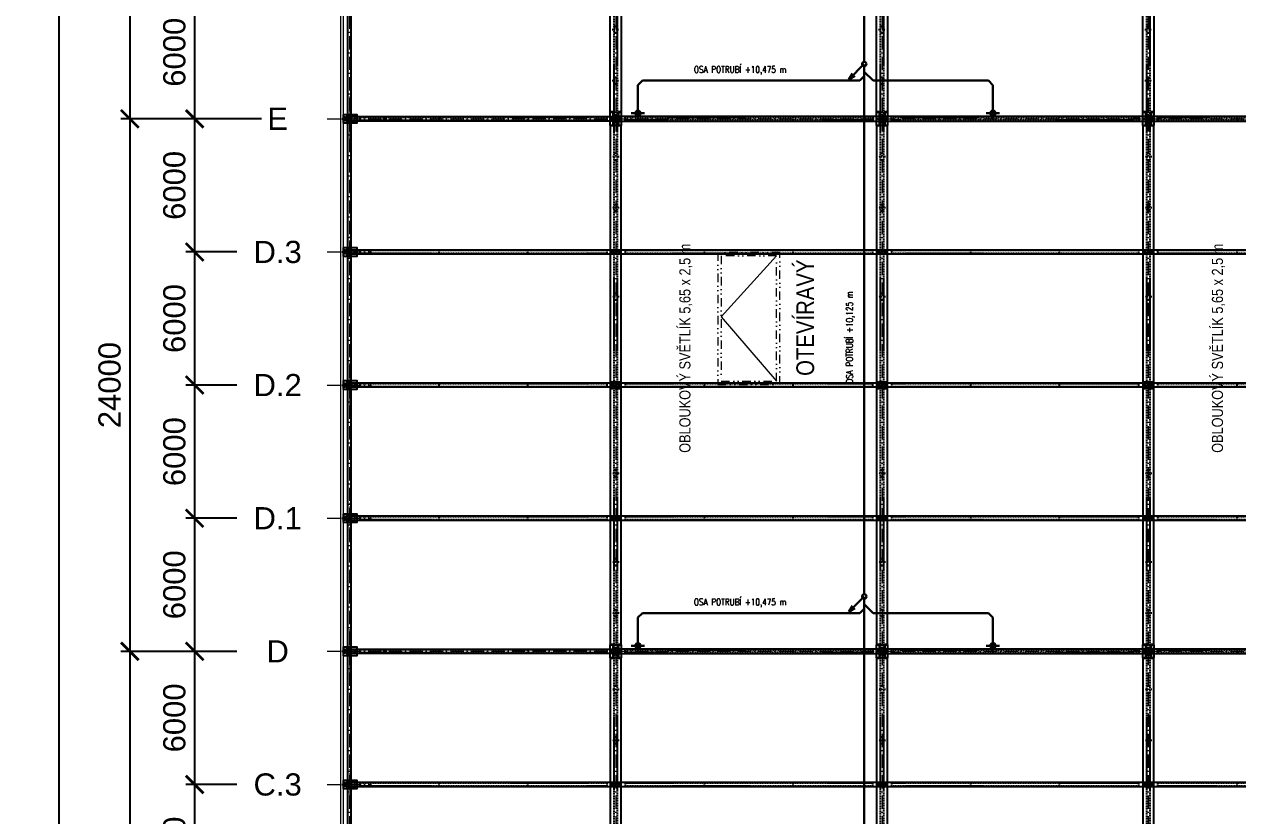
# Model space of a CAD drawing. Header units: millimetres. Extents: x 325046 to 1268204, y 1875583 to 2761998.
# Drawn here: x 691424 to 746108, y 2119334 to 2155004 of the extents above; entities that cross this region are included whole.
import ezdxf
from ezdxf.enums import TextEntityAlignment as Align

# ---------------------------------------------------------------- set-up
doc = ezdxf.new("R2010")
doc.units = ezdxf.units.MM
doc.header["$LTSCALE"] = 100
doc.header["$PDMODE"] = 65
for name, pattern in [('ACAD_ISO10W100', [18.5, 12, -3, 0.5, -3]), ('DASHDOT', [1, 0.5, -0.25, 0, -0.25]), ('DASHED', [0.75, 0.5, -0.25]), ('DIVIDE', [31.75, 12.7, -6.35, 0, -6.35, 0, -6.35]), ('SO02_F11anp01$0${ Leader Line}', [0])]:
    doc.linetypes.add(name, pattern=pattern)
for name, color, linetype in [('025', 1, 'Continuous'), ('035', 7, 'Continuous'), ('070', 6, 'Continuous'), ('DEHA', 2, 'Continuous'), ('KOTY', 2, 'Continuous'), ('Kóty osové', 5, 'Continuous'), ('POPIS', 7, 'Continuous')]:
    doc.layers.add(name, color=color, linetype=linetype)
for name, color, linetype, lineweight, true_color in [('Korabek-text', 7, 'Continuous', 0, 0x7a7a7a), ('Korabek-trasy', 7, 'Continuous', 30, 0x7478c3), ('Korabek-vpuste', 7, 'Continuous', 30, 0x6f7ceb), ('Světlíky', 7, 'DIVIDE', 15, 0xf81696)]:
    doc.layers.add(name, color=color, linetype=linetype, lineweight=lineweight, true_color=true_color)
for name, color, linetype, lineweight in [('Objekty - osy', 5, 'ACAD_ISO10W100', 20), ('OBVODOVÝ PLÁŠŤ', 2, 'Continuous', 9), ('TENKÉ', 9, 'Continuous', 9)]:
    doc.layers.add(name, color=color, linetype=linetype, lineweight=lineweight)
doc.layers.add('Popis OS', color=7, linetype='Continuous', true_color=0xbd0a5d)
doc.layers.add('Příprava na dock', color=7, linetype='Continuous', true_color=0x616161)
doc.styles.add('ARIAL NARROW', font='ARIALN.TTF')
doc.styles.add('ARIL-TENKÝ', font='arial.ttf')
doc.styles.add('ROMANS', font='romans.shx', dxfattribs={"width": 0.8})
doc.dimstyles.new('400', dxfattribs={"dimscale": 400, "dimtxt": 2.5, "dimasz": 2, "dimexe": 1, "dimexo": 12, "dimgap": 1, "dimtad": 1, "dimdec": 0, "dimzin": 0, "dimdsep": 46, "dimtxsty": 'ARIL-TENKÝ', "dimblk": 'ARCHTICK', "dimcen": 4, "dimdle": 1, "dimclrd": 256, "dimclre": 256, "dimclrt": 7, "dimadec": 0, "dimazin": 0, "dimtfac": 1, "dimtdec": 0, "dimtix": 1, "dimtofl": 0, "dimtmove": 0, "dimatfit": 0, "dimldrblk": 'OBLIQUE', "dimfxl": 1, "dimtolj": 1, "dimtzin": 0, "dimlwd": -1, "dimlwe": -1, "dimarcsym": 0})

# ---------------------------------------------------------------- blocks, each defined once
blk = doc.blocks.new('V1')
at = {"layer": '025'}
h = blk.add_hatch(color=256, dxfattribs=at)
h.dxf.hatch_style = 1
h.paths.add_polyline_path([(1708921, -4904766, -1), (1708901, -4904766, -1)])
h = blk.add_hatch(color=256, dxfattribs=at)
h.dxf.hatch_style = 1
h.paths.add_polyline_path([(1709201, -4904766, 1), (1709221, -4904766, 1)])
h = blk.add_hatch(color=256, dxfattribs=at)
h.dxf.hatch_style = 1
h.paths.add_polyline_path([(1708921, -4910766, -1), (1708901, -4910766, -1)])
h = blk.add_hatch(color=256, dxfattribs=at)
h.dxf.hatch_style = 1
h.paths.add_polyline_path([(1709201, -4910766, 1), (1709221, -4910766, 1)])
h = blk.add_hatch(color=256, dxfattribs=at)
h.dxf.hatch_style = 1
h.paths.add_polyline_path([(1708921, -4916766, -1), (1708901, -4916766, -1)])
h = blk.add_hatch(color=256, dxfattribs=at)
h.dxf.hatch_style = 1
h.paths.add_polyline_path([(1709201, -4916766, 1), (1709221, -4916766, 1)])
at = {"layer": '025', "linetype": 'DASHED', "ltscale": 0.5}
for centre in [(1709061, -4898916), (1709061, -4922616)]:
    blk.add_circle(centre, 12.5, dxfattribs=at)
at = {"layer": '025'}
for centre in [(1708911, -4904766), (1709211, -4904766), (1708911, -4910766), (1709211, -4910766), (1708911, -4916766), (1709211, -4916766)]:
    blk.add_circle(centre, 10, dxfattribs=at)
at = {"layer": '035'}
blk.add_lwpolyline([(1708951, -4922446), (1708811, -4922446), (1708811, -4922446), (1708811, -4922446), (1708811, -4899086), (1708951, -4899086), (1708951, -4898786), (1709171, -4898786), (1709171, -4899086), (1709171, -4899086), (1709311, -4899086), (1709311, -4922446), (1709311, -4922446), (1709311, -4922446), (1709171, -4922446), (1709171, -4922746), (1708951, -4922746)], close=True, dxfattribs=at)
at = {"layer": '035', "linetype": 'DASHED'}
blk.add_lwpolyline([(1709126, -4898786), (1708996, -4898786), (1708996, -4922746), (1709126, -4922746)], close=True, dxfattribs=at)
at = {"layer": '035', "linetype": 'DASHED', "ltscale": 0.8}
for points in [[(1709126, -4900336), (1708996, -4900336)], [(1709126, -4900636), (1708996, -4900636)], [(1709126, -4902636), (1708996, -4902636)], [(1709126, -4902936), (1708996, -4902936)], [(1709126, -4906636), (1708996, -4906636)], [(1709126, -4906936), (1708996, -4906936)], [(1709121, -4910616), (1709001, -4910616)], [(1709121, -4910916), (1709001, -4910916)], [(1709126, -4914596), (1708996, -4914596)], [(1709126, -4914896), (1708996, -4914896)], [(1709126, -4918596), (1708996, -4918596)], [(1709126, -4918896), (1708996, -4918896)], [(1709126, -4920896), (1708996, -4920896)], [(1709126, -4921196), (1708996, -4921196)]]:
    blk.add_lwpolyline(points, dxfattribs=at)
at = {"layer": '035'}
for points in [[(1708811, -4910616), (1709311, -4910616)], [(1708811, -4910916), (1709311, -4910916)]]:
    blk.add_lwpolyline(points, dxfattribs=at)
at = {"layer": 'Příprava na dock', "linetype": 'DASHDOT', "ltscale": 0.2}
for points in [[(1709011, -4898916), (1709111, -4898916)], [(1709061, -4898966), (1709061, -4898866)], [(1709111, -4922616), (1709011, -4922616)], [(1709061, -4922666), (1709061, -4922566)]]:
    blk.add_lwpolyline(points, dxfattribs=at)
at = {"layer": 'Příprava na dock', "linetype": 'DASHDOT', "ltscale": 0.8}
for points in [[(1709216, -4900486), (1708906, -4900486)], [(1709216, -4902786), (1708906, -4902786)], [(1709216, -4906786), (1708906, -4906786)], [(1709216, -4914746), (1708906, -4914746)], [(1709216, -4918746), (1708906, -4918746)], [(1709216, -4921046), (1708906, -4921046)]]:
    blk.add_lwpolyline(points, dxfattribs=at)
at = {"layer": 'Příprava na dock', "linetype": 'DASHDOT', "ltscale": 0.5}
for points in [[(1708861, -4904766), (1708961, -4904766)], [(1708911, -4904816), (1708911, -4904716)], [(1709261, -4904766), (1709161, -4904766)], [(1709211, -4904816), (1709211, -4904716)], [(1708861, -4910766), (1708961, -4910766)], [(1708911, -4910816), (1708911, -4910716)], [(1709261, -4910766), (1709161, -4910766)], [(1709211, -4910816), (1709211, -4910716)], [(1708861, -4916766), (1708961, -4916766)], [(1708911, -4916816), (1708911, -4916716)], [(1709261, -4916766), (1709161, -4916766)], [(1709211, -4916816), (1709211, -4916716)]]:
    blk.add_lwpolyline(points, dxfattribs=at)
blk = doc.blocks.new('L1_PU')
at = {"layer": '035', "color": 0}
blk.add_lwpolyline([(1717306, -4886866), (1705346, -4886866), (1705346, -4886666), (1717306, -4886666)], close=True, dxfattribs=at)
at = {"layer": '035'}
for points in [[(1705446, -4886746), (1705506, -4886746), (1705506, -4886786), (1705446, -4886786)], [(1717206, -4886746), (1717146, -4886746), (1717146, -4886786), (1717206, -4886786)]]:
    blk.add_lwpolyline(points, close=True, dxfattribs=at)
at = {"layer": '035', "color": 0, "linetype": 'DASHED'}
blk.add_lwpolyline([(1716906, -4886706), (1705746, -4886706), (1705746, -4886826), (1716906, -4886826)], close=True, dxfattribs=at)
at = {"layer": '035', "linetype": 'DASHED'}
for points in [[(1709326, -4886826), (1709326, -4886706)], [(1713326, -4886826), (1713326, -4886706)]]:
    blk.add_lwpolyline(points, dxfattribs=at)
at = {"layer": 'Příprava na dock', "linetype": 'DASHDOT', "ltscale": 0.5}
for points in [[(1705426, -4886766), (1705526, -4886766)], [(1705476, -4886716), (1705476, -4886816)], [(1717126, -4886766), (1717226, -4886766)], [(1717176, -4886716), (1717176, -4886816)]]:
    blk.add_lwpolyline(points, dxfattribs=at)
blk = doc.blocks.new('S1 STŘECHA')
at = {"layer": '025'}
h = blk.add_hatch(color=256, dxfattribs=at)
h.dxf.hatch_style = 1
edge = h.paths.add_edge_path()
edge.add_arc((1682139, -5081019), 10, 0, 360)
h = blk.add_hatch(color=256, dxfattribs=at)
h.dxf.hatch_style = 1
edge = h.paths.add_edge_path()
edge.add_arc((1682519, -5081019), 10, 0, 360)
for centre in [(1682139, -5081019), (1682519, -5081019)]:
    blk.add_circle(centre, 10, dxfattribs=at)
at = {"layer": '035', "linetype": 'DASHED'}
for centre in [(1682329, -5080869), (1682329, -5081169)]:
    blk.add_circle(centre, 30, dxfattribs=at)
at = {"layer": '070', "ltscale": 0.5}
blk.add_lwpolyline([(1682079, -5080719), (1682579, -5080719), (1682579, -5081319), (1682079, -5081319)], close=True, dxfattribs=at)
for points in [[(1682199, -5080719), (1682199, -5081319)], [(1682459, -5080719), (1682459, -5081319)]]:
    blk.add_lwpolyline(points, dxfattribs=at)
at = {"layer": 'Příprava na dock', "linetype": 'DASHDOT', "ltscale": 0.5}
for points in [[(1682189, -5081019), (1682089, -5081019)], [(1682139, -5081069), (1682139, -5080969)], [(1682279, -5080869), (1682379, -5080869)], [(1682279, -5081169), (1682379, -5081169)], [(1682329, -5080819), (1682329, -5080919)], [(1682329, -5081119), (1682329, -5081219)], [(1682569, -5081019), (1682469, -5081019)], [(1682519, -5081069), (1682519, -5080969)]]:
    blk.add_lwpolyline(points, dxfattribs=at)
blk = doc.blocks.new('L1.1_PŮDORYS')
at = {"layer": '035'}
for points in [[(1507676, -5195314), (1507676, -5195314), (1507676, -5195314), (1507676, -5207274), (1507676, -5207274), (1507676, -5207274), (1507676, -5207274), (1507676, -5207274), (1507876, -5207274), (1507876, -5207274), (1507876, -5207274), (1507876, -5207274), (1507876, -5207274), (1507876, -5195314), (1507876, -5195314), (1507876, -5195314), (1507876, -5195314), (1507676, -5195314)], [(1507756, -5195454), (1507796, -5195454), (1507796, -5195514), (1507756, -5195514)], [(1507756, -5207134), (1507796, -5207134), (1507796, -5207074), (1507756, -5207074)]]:
    blk.add_lwpolyline(points, close=True, dxfattribs=at)
at = {"layer": '035', "linetype": 'DASHED'}
blk.add_lwpolyline([(1507836, -5195714), (1507836, -5206874), (1507716, -5206874), (1507716, -5195714)], close=True, dxfattribs=at)
for points in [[(1507716, -5199294), (1507836, -5199294)], [(1507716, -5203294), (1507836, -5203294)]]:
    blk.add_lwpolyline(points, dxfattribs=at)
at = {"layer": 'Příprava na dock', "linetype": 'DASHDOT', "ltscale": 0.5}
for points in [[(1507826, -5195484), (1507726, -5195484)], [(1507776, -5195534), (1507776, -5195434)], [(1507826, -5207104), (1507726, -5207104)], [(1507776, -5207154), (1507776, -5207054)]]:
    blk.add_lwpolyline(points, dxfattribs=at)
blk = doc.blocks.new('V2')
at = {"layer": '025'}
h = blk.add_hatch(color=256, dxfattribs=at)
h.dxf.hatch_style = 1
h.paths.add_polyline_path([(1705186, -4880766, -1), (1705166, -4880766, -1)])
h = blk.add_hatch(color=256, dxfattribs=at)
h.dxf.hatch_style = 1
h.paths.add_polyline_path([(1705466, -4880766, 1), (1705486, -4880766, 1)])
h = blk.add_hatch(color=256, dxfattribs=at)
h.dxf.hatch_style = 1
h.paths.add_polyline_path([(1705186, -4886766, -1), (1705166, -4886766, -1)])
h = blk.add_hatch(color=256, dxfattribs=at)
h.dxf.hatch_style = 1
h.paths.add_polyline_path([(1705466, -4886766, 1), (1705486, -4886766, 1)])
h = blk.add_hatch(color=256, dxfattribs=at)
h.dxf.hatch_style = 1
h.paths.add_polyline_path([(1705186, -4892766, -1), (1705166, -4892766, -1)])
h = blk.add_hatch(color=256, dxfattribs=at)
h.dxf.hatch_style = 1
h.paths.add_polyline_path([(1705466, -4892766, 1), (1705486, -4892766, 1)])
at = {"layer": 'Příprava na dock'}
h = blk.add_hatch(dxfattribs=at)
h.set_pattern_fill('ANSI31', color=256, scale=250, angle=180)
h.set_pattern_definition([(225, (602695.915, -9703834.77), (22.09708691, -22.09708691), [])])
edge = h.paths.add_edge_path()
edge.add_arc((1705326, -4876786), 50, 0, 360)
at = {"layer": '025', "linetype": 'DASHED', "ltscale": 0.5}
for centre in [(1705326, -4874866), (1705326, -4898616)]:
    blk.add_circle(centre, 12.5, dxfattribs=at)
at = {"layer": '025'}
for centre, radius in [((1705326, -4876786), 50), ((1705176, -4880766), 10), ((1705476, -4880766), 10), ((1705176, -4886766), 10), ((1705476, -4886766), 10), ((1705176, -4892766), 10), ((1705476, -4892766), 10)]:
    blk.add_circle(centre, radius, dxfattribs=at)
at = {"layer": '035'}
blk.add_lwpolyline([(1705216, -4875036), (1705076, -4875036), (1705076, -4875036), (1705076, -4875036), (1705076, -4898446), (1705216, -4898446), (1705216, -4898746), (1705436, -4898746), (1705436, -4898446), (1705436, -4898446), (1705576, -4898446), (1705576, -4875036), (1705576, -4875036), (1705576, -4875036), (1705436, -4875036), (1705436, -4874736), (1705216, -4874736)], close=True, dxfattribs=at)
for points in [[(1705216, -4874836), (1705436, -4874836)], [(1705076, -4886616), (1705576, -4886616)], [(1705076, -4886916), (1705576, -4886916)]]:
    blk.add_lwpolyline(points, dxfattribs=at)
at = {"layer": '035', "linetype": 'DASHED'}
blk.add_lwpolyline([(1705391, -4874736), (1705261, -4874736), (1705261, -4898746), (1705391, -4898746)], close=True, dxfattribs=at)
at = {"layer": '035', "linetype": 'DASHED', "ltscale": 0.8}
for points in [[(1705391, -4876336), (1705261, -4876336)], [(1705391, -4876636), (1705261, -4876636)], [(1705391, -4878636), (1705261, -4878636)], [(1705391, -4878936), (1705261, -4878936)], [(1705391, -4882636), (1705261, -4882636)], [(1705391, -4882936), (1705261, -4882936)], [(1705386, -4886616), (1705266, -4886616)], [(1705386, -4886916), (1705266, -4886916)], [(1705391, -4890596), (1705261, -4890596)], [(1705391, -4890896), (1705261, -4890896)], [(1705391, -4894596), (1705261, -4894596)], [(1705391, -4894896), (1705261, -4894896)], [(1705391, -4896896), (1705261, -4896896)], [(1705391, -4897196), (1705261, -4897196)]]:
    blk.add_lwpolyline(points, dxfattribs=at)
at = {"layer": 'DEHA', "color": 3, "linetype": 'DASHDOT', "ltscale": 0.9}
for points in [[(1705326, -4876589), (1705326, -4876983)], [(1705523, -4876786), (1705129, -4876786)]]:
    blk.add_lwpolyline(points, dxfattribs=at)
at = {"layer": 'Příprava na dock', "linetype": 'DASHDOT', "ltscale": 0.2}
for points in [[(1705276, -4874866), (1705376, -4874866)], [(1705326, -4874916), (1705326, -4874816)], [(1705326, -4898666), (1705326, -4898566)], [(1705376, -4898616), (1705276, -4898616)]]:
    blk.add_lwpolyline(points, dxfattribs=at)
at = {"layer": 'Příprava na dock', "linetype": 'DASHDOT', "ltscale": 0.8}
for points in [[(1705481, -4876486), (1705171, -4876486)], [(1705481, -4878786), (1705171, -4878786)], [(1705481, -4882786), (1705171, -4882786)], [(1705481, -4890746), (1705171, -4890746)], [(1705481, -4894746), (1705171, -4894746)], [(1705481, -4897046), (1705171, -4897046)]]:
    blk.add_lwpolyline(points, dxfattribs=at)
at = {"layer": 'Příprava na dock', "linetype": 'DASHDOT', "ltscale": 0.5}
for points in [[(1705126, -4880766), (1705226, -4880766)], [(1705176, -4880816), (1705176, -4880716)], [(1705526, -4880766), (1705426, -4880766)], [(1705476, -4880816), (1705476, -4880716)], [(1705126, -4886766), (1705226, -4886766)], [(1705176, -4886816), (1705176, -4886716)], [(1705526, -4886766), (1705426, -4886766)], [(1705476, -4886816), (1705476, -4886716)], [(1705126, -4892766), (1705226, -4892766)], [(1705176, -4892816), (1705176, -4892716)], [(1705526, -4892766), (1705426, -4892766)], [(1705476, -4892816), (1705476, -4892716)]]:
    blk.add_lwpolyline(points, dxfattribs=at)
blk = doc.blocks.new('ZT5')
at = {"layer": '035', "ltscale": 0.5}
blk.add_lwpolyline([(1666354, -5008906), (1666354, -5014886), (1666194, -5014886), (1666194, -5008906)], close=True, dxfattribs=at)
at = {"layer": '035'}
for points in [[(1666254, -5008966), (1666294, -5008966), (1666294, -5009026), (1666254, -5009026)], [(1666254, -5014826), (1666294, -5014826), (1666294, -5014766), (1666254, -5014766)]]:
    blk.add_lwpolyline(points, close=True, dxfattribs=at)
at = {"layer": 'Příprava na dock', "linetype": 'DASHDOT', "ltscale": 0.5}
for points in [[(1666224, -5008996), (1666324, -5008996)], [(1666224, -5008996), (1666324, -5008996)], [(1666274, -5009046), (1666274, -5008946)], [(1666274, -5008946), (1666274, -5009046)], [(1666224, -5014796), (1666324, -5014796)], [(1666224, -5014796), (1666324, -5014796)], [(1666274, -5014746), (1666274, -5014846)], [(1666274, -5014846), (1666274, -5014746)]]:
    blk.add_lwpolyline(points, dxfattribs=at)
blk = doc.blocks.new('S2_PU')
at = {"layer": '025'}
h = blk.add_hatch(color=256, dxfattribs=at)
h.dxf.hatch_style = 1
edge = h.paths.add_edge_path()
edge.add_arc((829462, -6442822), 10, 0, 360)
h = blk.add_hatch(color=256, dxfattribs=at)
h.dxf.hatch_style = 1
edge = h.paths.add_edge_path()
edge.add_arc((829662, -6442822), 10, 0, 360)
h = blk.add_hatch(color=256, dxfattribs=at)
h.dxf.hatch_style = 1
edge = h.paths.add_edge_path()
edge.add_arc((829562, -6443057), 10, 0, 360)
at = {"layer": 'Příprava na dock', "ltscale": 0.5}
h = blk.add_hatch(dxfattribs=at)
h.set_pattern_fill('ANSI31', color=256, scale=250, angle=360)
h.set_pattern_definition([(315, (-935823.7, -11415887.376), (-22.09708691, -22.09708691), [])])
h.paths.add_polyline_path([(829487, -6442552), (829637, -6442552), (829637, -6442652), (829487, -6442652)])
at = {"layer": '025', "ltscale": 0.5}
blk.add_lwpolyline([(829487, -6442552), (829637, -6442552), (829637, -6442652), (829487, -6442652)], close=True, dxfattribs=at)
at = {"layer": '025', "linetype": 'DASHED', "ltscale": 0.5}
blk.add_lwpolyline([(829487, -6442552), (829637, -6442552), (829637, -6442562), (829487, -6442562)], close=True, dxfattribs=at)
at = {"layer": '025'}
for centre in [(829462, -6442822), (829662, -6442822), (829562, -6443057)]:
    blk.add_circle(centre, 10, dxfattribs=at)
at = {"layer": '070', "ltscale": 0.5}
blk.add_lwpolyline([(829762, -6442552), (829362, -6442552), (829362, -6443152), (829762, -6443152)], close=True, dxfattribs=at)
blk.add_lwpolyline([(829762, -6442722), (829362, -6442722)], dxfattribs=at)
at = {"layer": 'Příprava na dock', "linetype": 'DASHDOT', "ltscale": 0.5}
for points in [[(829412, -6442822), (829512, -6442822)], [(829512, -6442822), (829412, -6442822)], [(829462, -6442872), (829462, -6442772)], [(829462, -6442872), (829462, -6442772)], [(829562, -6442477), (829562, -6442727)], [(829712, -6442822), (829612, -6442822)], [(829612, -6442822), (829712, -6442822)], [(829662, -6442872), (829662, -6442772)], [(829662, -6442872), (829662, -6442772)], [(829512, -6443057), (829612, -6443057)], [(829562, -6443007), (829562, -6443107)]]:
    blk.add_lwpolyline(points, dxfattribs=at)
blk = doc.blocks.new('L2.1_PU')
at = {"layer": 'Příprava na dock'}
h = blk.add_hatch(dxfattribs=at)
h.set_pattern_fill('ANSI31', color=256, scale=100, angle=360)
h.set_pattern_definition([(315, (-592569.894, -11016152.276), (-8.838834765, -8.838834765), [])])
edge = h.paths.add_edge_path()
edge.add_arc((926929, -5701454), 50, 0, 360)
at = {"layer": '025'}
blk.add_circle((926929, -5701454), 50, dxfattribs=at)
at = {"layer": '035'}
for points in [[(916549, -5701554), (928429, -5701554), (928429, -5701354), (916549, -5701354)], [(916689, -5701434), (916749, -5701434), (916749, -5701474), (916689, -5701474)], [(928329, -5701434), (928269, -5701434), (928269, -5701474), (928329, -5701474)]]:
    blk.add_lwpolyline(points, close=True, dxfattribs=at)
at = {"layer": '035', "linetype": 'DASHED'}
blk.add_lwpolyline([(916909, -5701394), (928069, -5701394), (928069, -5701514), (916909, -5701514)], close=True, dxfattribs=at)
for points in [[(920489, -5701514), (920489, -5701394)], [(924489, -5701514), (924489, -5701394)]]:
    blk.add_lwpolyline(points, dxfattribs=at)
at = {"layer": 'Příprava na dock', "linetype": 'DASHDOT', "ltscale": 0.5}
for points in [[(916769, -5701454), (916669, -5701454)], [(916719, -5701404), (916719, -5701504)], [(928349, -5701454), (928249, -5701454)], [(928299, -5701404), (928299, -5701504)]]:
    blk.add_lwpolyline(points, dxfattribs=at)
at = {"layer": 'Příprava na dock', "linetype": 'DASHDOT'}
for points in [[(927029, -5701454), (926829, -5701454)], [(926929, -5701354), (926929, -5701554)]]:
    blk.add_lwpolyline(points, dxfattribs=at)
blk = doc.blocks.new('L2_PU')
at = {"layer": '035'}
for points in [[(916549, -5686554), (928429, -5686554), (928429, -5686354), (916549, -5686354)], [(916649, -5686434), (916709, -5686434), (916709, -5686474), (916649, -5686474)], [(928329, -5686434), (928269, -5686434), (928269, -5686474), (928329, -5686474)]]:
    blk.add_lwpolyline(points, close=True, dxfattribs=at)
at = {"layer": '035', "linetype": 'DASHED'}
blk.add_lwpolyline([(916909, -5686394), (928069, -5686394), (928069, -5686514), (916909, -5686514)], close=True, dxfattribs=at)
for points in [[(920489, -5686514), (920489, -5686394)], [(924489, -5686514), (924489, -5686394)]]:
    blk.add_lwpolyline(points, dxfattribs=at)
at = {"layer": 'Příprava na dock', "linetype": 'DASHDOT', "ltscale": 0.5}
for points in [[(916729, -5686454), (916629, -5686454)], [(916679, -5686404), (916679, -5686504)], [(928349, -5686454), (928249, -5686454)], [(928299, -5686404), (928299, -5686504)]]:
    blk.add_lwpolyline(points, dxfattribs=at)
blk = doc.blocks.new('_ARCHTICK')
at = {"color": 0, "linetype": 'ByBlock', "const_width": 0.15}
blk.add_lwpolyline([(-0.5, -0.5), (0.5, 0.5)], dxfattribs=at)
blk = doc.blocks.new('*D994')
at = {"layer": 'Defpoints', "color": 0, "transparency": 16777216}
for p in [(705804, 2156743), (699102, 2150743), (705804, 2150743)]:
    blk.add_point(p, dxfattribs=at)
at = {"layer": 'Kóty osové', "transparency": 16777216}
for p, q in [((701004, 2156743), (698702, 2156743)), ((699102, 2157143), (699102, 2150343)), ((701004, 2150743), (698702, 2150743))]:
    blk.add_line(p, q, dxfattribs=at)
at = {"layer": 'Kóty osové', "transparency": 16777216, "xscale": 800, "yscale": 800, "zscale": 800}
for p, rotation in [((699102, 2156743), 90), ((699102, 2150743), 270)]:
    blk.add_blockref('_ARCHTICK', p, dxfattribs=dict(at, rotation=rotation))
at = {"layer": 'Kóty osové', "color": 7, "transparency": 16777216, "insert": (698191, 2153743), "char_height": 1000, "attachment_point": 5, "rotation": 90, "style": 'ARIL-TENKÝ'}
blk.add_mtext('\\A1;6000', dxfattribs=at)
blk = doc.blocks.new('_Oblique')
at = {"color": 0, "lineweight": -2}
blk.add_line((-0.5, -0.5), (0.5, 0.5), dxfattribs=at)
blk = doc.blocks.new('*D995')
at = {"layer": 'Defpoints', "color": 0, "transparency": 16777216}
for p in [(705804, 2150743), (699102, 2144743), (705804, 2144743)]:
    blk.add_point(p, dxfattribs=at)
at = {"layer": 'Kóty osové', "transparency": 16777216}
for p, q in [((701004, 2150743), (698702, 2150743)), ((699102, 2151143), (699102, 2144343)), ((701004, 2144743), (698702, 2144743))]:
    blk.add_line(p, q, dxfattribs=at)
at = {"layer": 'Kóty osové', "transparency": 16777216, "xscale": 800, "yscale": 800, "zscale": 800}
for p, rotation in [((699102, 2150743), 90), ((699102, 2144743), 270)]:
    blk.add_blockref('_ARCHTICK', p, dxfattribs=dict(at, rotation=rotation))
at = {"layer": 'Kóty osové', "color": 7, "transparency": 16777216, "insert": (698191, 2147743), "char_height": 1000, "attachment_point": 5, "rotation": 90, "style": 'ARIL-TENKÝ'}
blk.add_mtext('\\A1;6000', dxfattribs=at)
blk = doc.blocks.new('*D894')
at = {"layer": 'Defpoints', "color": 0, "transparency": 16777216}
for p in [(705804, 2144743), (699102, 2138743), (705804, 2138743)]:
    blk.add_point(p, dxfattribs=at)
at = {"layer": 'Kóty osové', "transparency": 16777216}
for p, q in [((701004, 2144743), (698702, 2144743)), ((699102, 2145143), (699102, 2138343)), ((701004, 2138743), (698702, 2138743))]:
    blk.add_line(p, q, dxfattribs=at)
at = {"layer": 'Kóty osové', "transparency": 16777216, "xscale": 800, "yscale": 800, "zscale": 800}
for p, rotation in [((699102, 2144743), 90), ((699102, 2138743), 270)]:
    blk.add_blockref('_ARCHTICK', p, dxfattribs=dict(at, rotation=rotation))
at = {"layer": 'Kóty osové', "color": 7, "transparency": 16777216, "insert": (698191, 2141743), "char_height": 1000, "attachment_point": 5, "rotation": 90, "style": 'ARIL-TENKÝ'}
blk.add_mtext('\\A1;6000', dxfattribs=at)
blk = doc.blocks.new('*D996')
at = {"layer": 'Defpoints', "color": 0, "transparency": 16777216}
for p in [(705804, 2138743), (699102, 2132743), (705804, 2132743)]:
    blk.add_point(p, dxfattribs=at)
at = {"layer": 'Kóty osové', "transparency": 16777216}
for p, q in [((701004, 2138743), (698702, 2138743)), ((699102, 2139143), (699102, 2132343)), ((701004, 2132743), (698702, 2132743))]:
    blk.add_line(p, q, dxfattribs=at)
at = {"layer": 'Kóty osové', "transparency": 16777216, "xscale": 800, "yscale": 800, "zscale": 800}
for p, rotation in [((699102, 2138743), 90), ((699102, 2132743), 270)]:
    blk.add_blockref('_ARCHTICK', p, dxfattribs=dict(at, rotation=rotation))
at = {"layer": 'Kóty osové', "color": 7, "transparency": 16777216, "insert": (698191, 2135743), "char_height": 1000, "attachment_point": 5, "rotation": 90, "style": 'ARIL-TENKÝ'}
blk.add_mtext('\\A1;6000', dxfattribs=at)
blk = doc.blocks.new('*D997')
at = {"layer": 'Defpoints', "color": 0, "transparency": 16777216}
for p in [(705804, 2132743), (699102, 2126743), (705804, 2126743)]:
    blk.add_point(p, dxfattribs=at)
at = {"layer": 'Kóty osové', "transparency": 16777216}
for p, q in [((701004, 2132743), (698702, 2132743)), ((699102, 2133143), (699102, 2126343)), ((701004, 2126743), (698702, 2126743))]:
    blk.add_line(p, q, dxfattribs=at)
at = {"layer": 'Kóty osové', "transparency": 16777216, "xscale": 800, "yscale": 800, "zscale": 800}
for p, rotation in [((699102, 2132743), 90), ((699102, 2126743), 270)]:
    blk.add_blockref('_ARCHTICK', p, dxfattribs=dict(at, rotation=rotation))
at = {"layer": 'Kóty osové', "color": 7, "transparency": 16777216, "insert": (698191, 2129743), "char_height": 1000, "attachment_point": 5, "rotation": 90, "style": 'ARIL-TENKÝ'}
blk.add_mtext('\\A1;6000', dxfattribs=at)
blk = doc.blocks.new('*D998')
at = {"layer": 'Defpoints', "color": 0, "transparency": 16777216}
for p in [(705804, 2126743), (699102, 2120743), (705804, 2120743)]:
    blk.add_point(p, dxfattribs=at)
at = {"layer": 'Kóty osové', "transparency": 16777216}
for p, q in [((701004, 2126743), (698702, 2126743)), ((699102, 2127143), (699102, 2120343)), ((701004, 2120743), (698702, 2120743))]:
    blk.add_line(p, q, dxfattribs=at)
at = {"layer": 'Kóty osové', "transparency": 16777216, "xscale": 800, "yscale": 800, "zscale": 800}
for p, rotation in [((699102, 2126743), 90), ((699102, 2120743), 270)]:
    blk.add_blockref('_ARCHTICK', p, dxfattribs=dict(at, rotation=rotation))
at = {"layer": 'Kóty osové', "color": 7, "transparency": 16777216, "insert": (698191, 2123743), "char_height": 1000, "attachment_point": 5, "rotation": 90, "style": 'ARIL-TENKÝ'}
blk.add_mtext('\\A1;6000', dxfattribs=at)
blk = doc.blocks.new('*D895')
at = {"layer": 'Defpoints', "color": 0, "transparency": 16777216}
for p in [(705804, 2120743), (699102, 2114743), (705804, 2114743)]:
    blk.add_point(p, dxfattribs=at)
at = {"layer": 'Kóty osové', "transparency": 16777216}
for p, q in [((701004, 2120743), (698702, 2120743)), ((699102, 2121143), (699102, 2114343)), ((701004, 2114743), (698702, 2114743))]:
    blk.add_line(p, q, dxfattribs=at)
at = {"layer": 'Kóty osové', "transparency": 16777216, "xscale": 800, "yscale": 800, "zscale": 800}
for p, rotation in [((699102, 2120743), 90), ((699102, 2114743), 270)]:
    blk.add_blockref('_ARCHTICK', p, dxfattribs=dict(at, rotation=rotation))
at = {"layer": 'Kóty osové', "color": 7, "transparency": 16777216, "insert": (698191, 2117743), "char_height": 1000, "attachment_point": 5, "rotation": 90, "style": 'ARIL-TENKÝ'}
blk.add_mtext('\\A1;6000', dxfattribs=at)
blk = doc.blocks.new('*D898')
at = {"layer": 'Defpoints', "color": 0, "transparency": 16777216}
for p in [(705079, 2174743), (696183, 2150743), (706919, 2150743)]:
    blk.add_point(p, dxfattribs=at)
at = {"layer": 'Kóty osové', "transparency": 16777216}
for p, q in [((696183, 2175143), (696183, 2150343)), ((700279, 2174743), (695783, 2174743)), ((702119, 2150743), (695783, 2150743))]:
    blk.add_line(p, q, dxfattribs=at)
at = {"layer": 'Kóty osové', "transparency": 16777216, "xscale": 800, "yscale": 800, "zscale": 800}
for p, rotation in [((696183, 2174743), 90), ((696183, 2150743), 270)]:
    blk.add_blockref('_ARCHTICK', p, dxfattribs=dict(at, rotation=rotation))
at = {"layer": 'Kóty osové', "color": 7, "transparency": 16777216, "insert": (695272, 2162743), "char_height": 1000, "attachment_point": 5, "rotation": 90, "style": 'ARIL-TENKÝ'}
blk.add_mtext('\\A1;24000', dxfattribs=at)
blk = doc.blocks.new('*D1004')
at = {"layer": 'Defpoints', "color": 0, "transparency": 16777216}
for p in [(705684, 2150743), (696183, 2126743), (705684, 2126743)]:
    blk.add_point(p, dxfattribs=at)
at = {"layer": 'Kóty osové', "transparency": 16777216}
for p, q in [((700884, 2150743), (695783, 2150743)), ((696183, 2151143), (696183, 2126343)), ((700884, 2126743), (695783, 2126743))]:
    blk.add_line(p, q, dxfattribs=at)
at = {"layer": 'Kóty osové', "transparency": 16777216, "xscale": 800, "yscale": 800, "zscale": 800}
for p, rotation in [((696183, 2150743), 90), ((696183, 2126743), 270)]:
    blk.add_blockref('_ARCHTICK', p, dxfattribs=dict(at, rotation=rotation))
at = {"layer": 'Kóty osové', "color": 7, "transparency": 16777216, "insert": (695272, 2138743), "char_height": 1000, "attachment_point": 5, "rotation": 90, "style": 'ARIL-TENKÝ'}
blk.add_mtext('\\A1;24000', dxfattribs=at)
blk = doc.blocks.new('*D1005')
at = {"layer": 'Defpoints', "color": 0, "transparency": 16777216}
for p in [(705684, 2126743), (696183, 2102743), (705684, 2102743)]:
    blk.add_point(p, dxfattribs=at)
at = {"layer": 'Kóty osové', "transparency": 16777216}
for p, q in [((700884, 2126743), (695783, 2126743)), ((696183, 2127143), (696183, 2102343)), ((700884, 2102743), (695783, 2102743))]:
    blk.add_line(p, q, dxfattribs=at)
at = {"layer": 'Kóty osové', "transparency": 16777216, "xscale": 800, "yscale": 800, "zscale": 800}
for p, rotation in [((696183, 2126743), 90), ((696183, 2102743), 270)]:
    blk.add_blockref('_ARCHTICK', p, dxfattribs=dict(at, rotation=rotation))
at = {"layer": 'Kóty osové', "color": 7, "transparency": 16777216, "insert": (695272, 2114743), "char_height": 1000, "attachment_point": 5, "rotation": 90, "style": 'ARIL-TENKÝ'}
blk.add_mtext('\\A1;24000', dxfattribs=at)
blk = doc.blocks.new('vpust_tučně')
at = {"layer": 'Korabek-vpuste'}
for p, q in [((53.146, 90.671), (53.146, 91.171)), ((52.896, 90.921), (53.396, 90.921))]:
    blk.add_line(p, q, dxfattribs=at)
for radius in [0.1, 0.075, 0.05]:
    blk.add_circle((53.146, 90.921), radius, dxfattribs=at)
blk = doc.blocks.new('A$C73023567')
at = {"layer": 'Korabek-trasy'}
for p, q in [((23475, 122275.6), (23475, 103415.6)), ((23475, 103315.6), (22777.7, 102618.2)), ((22777.7, 102618.2), (22948.4, 102892.8)), ((23475, 103215.6), (23475, 79415.6)), ((23475, 102966.2), (23875.7, 102565.6)), ((13475.3, 102565.6), (13275, 102365.2)), ((13275, 101095.6), (13275, 102365.2)), ((23274.7, 102565.6), (13475.3, 102565.6)), ((22777.7, 102618.2), (23052.3, 102788.9)), ((23475, 102765.9), (23274.7, 102565.6)), ((23875.7, 102565.6), (29074.7, 102565.6)), ((29074.7, 102565.6), (29275, 102365.2)), ((29275, 101095.6), (29275, 102365.2)), ((23475, 79315.6), (22777.7, 78618.2)), ((22777.7, 78618.2), (22948.4, 78892.8)), ((22777.7, 78618.2), (23052.3, 78788.9)), ((23475, 78765.9), (23274.7, 78565.6)), ((23475, 79215.6), (23475, 55415.6)), ((23475, 78966.2), (23875.7, 78565.6)), ((13475.3, 78565.6), (13275, 78365.2)), ((13275, 77095.6), (13275, 78365.2)), ((23274.7, 78565.6), (13475.3, 78565.6)), ((23875.7, 78565.6), (29074.7, 78565.6)), ((29074.7, 78565.6), (29275, 78365.2)), ((29275, 77095.6), (29275, 78365.2))]:
    blk.add_line(p, q, dxfattribs=at)
for centre in [(23475, 103315.6), (23475, 79315.6)]:
    blk.add_circle(centre, 100, dxfattribs=at)
at = {"layer": 'Korabek-vpuste', "xscale": 1200, "yscale": 1200, "zscale": 1200, "rotation": 269.9999999927888}
for p in [(-95830.6, 164870.4), (-79830.6, 164870.4), (-95830.6, 140870.4), (-79830.6, 140870.4)]:
    blk.add_blockref('vpust_tučně', p, dxfattribs=at)
at = {"layer": 'Korabek-text', "char_height": 300, "width": 28411.347, "attachment_point": 7, "style": 'ROMANS'}
for s, insert, rotation in [('OSA POTRUBÍ +10,475 m', (15799.6, 102827), 0), ('OSA POTRUBÍ +10,125 m', (23048.2, 88901.8), 90), ('OSA POTRUBÍ +10,475 m', (15799.6, 78827), 0)]:
    blk.add_mtext(s, dxfattribs=dict(at, insert=insert, rotation=rotation))
blk = doc.blocks.new('*D878')
at = {"layer": 'Defpoints', "color": 0, "transparency": 16777216}
for p in [(705804, 2132743), (699102, 2126743), (705804, 2126743)]:
    blk.add_point(p, dxfattribs=at)
at = {"layer": 'Kóty osové', "transparency": 16777216}
for p, q in [((701004, 2132743), (698702, 2132743)), ((699102, 2133143), (699102, 2126343)), ((701004, 2126743), (698702, 2126743))]:
    blk.add_line(p, q, dxfattribs=at)
at = {"layer": 'Kóty osové', "transparency": 16777216, "xscale": 800, "yscale": 800, "zscale": 800}
for p, rotation in [((699102, 2132743), 90), ((699102, 2126743), 270)]:
    blk.add_blockref('_ARCHTICK', p, dxfattribs=dict(at, rotation=rotation))
at = {"layer": 'Kóty osové', "color": 7, "transparency": 16777216, "insert": (698191, 2129743), "char_height": 1000, "attachment_point": 5, "rotation": 90, "style": 'ARIL-TENKÝ'}
blk.add_mtext('\\A1;6000', dxfattribs=at)
blk = doc.blocks.new('*D879')
at = {"layer": 'Defpoints', "color": 0, "transparency": 16777216}
for p in [(705804, 2126743), (699102, 2120743), (705804, 2120743)]:
    blk.add_point(p, dxfattribs=at)
at = {"layer": 'Kóty osové', "transparency": 16777216}
for p, q in [((701004, 2126743), (698702, 2126743)), ((699102, 2127143), (699102, 2120343)), ((701004, 2120743), (698702, 2120743))]:
    blk.add_line(p, q, dxfattribs=at)
at = {"layer": 'Kóty osové', "transparency": 16777216, "xscale": 800, "yscale": 800, "zscale": 800}
for p, rotation in [((699102, 2126743), 90), ((699102, 2120743), 270)]:
    blk.add_blockref('_ARCHTICK', p, dxfattribs=dict(at, rotation=rotation))
at = {"layer": 'Kóty osové', "color": 7, "transparency": 16777216, "insert": (698191, 2123743), "char_height": 1000, "attachment_point": 5, "rotation": 90, "style": 'ARIL-TENKÝ'}
blk.add_mtext('\\A1;6000', dxfattribs=at)
blk = doc.blocks.new('*D1567')
at = {"layer": 'Defpoints', "color": 0, "transparency": 16777216}
for p in [(692991, 2175213), (705684, 2175213), (705684, 2054273)]:
    blk.add_point(p, dxfattribs=at)
at = {"layer": 'Kóty osové', "transparency": 16777216}
for p, q in [((692991, 2053873), (692991, 2175613)), ((700884, 2175213), (692591, 2175213)), ((700884, 2054273), (692591, 2054273))]:
    blk.add_line(p, q, dxfattribs=at)
at = {"layer": 'Kóty osové', "transparency": 16777216, "xscale": 800, "yscale": 800, "zscale": 800}
for p, rotation in [((692991, 2175213), 90), ((692991, 2054273), 270)]:
    blk.add_blockref('_ARCHTICK', p, dxfattribs=dict(at, rotation=rotation))
at = {"layer": 'Kóty osové', "color": 7, "transparency": 16777216, "insert": (692080, 2114743), "char_height": 1000, "attachment_point": 5, "rotation": 90, "style": 'ARIL-TENKÝ'}
blk.add_mtext('\\A1;120940', dxfattribs=at)

msp = doc.modelspace()

# ---------------------------------------------------------------- linework, layer by layer
at = {"layer": 'Objekty - osy', "ltscale": 0.5}
for points in [[(706078.7, 2175743.4), (706078.7, 2053743.4)], [(718078.7, 2175743.4), (718078.7, 2053743.4)], [(730078.7, 2175743.4), (730078.7, 2053743.4)], [(742078.7, 2175743.4), (742078.7, 2053743.4)], [(706103.7, 2149743.4), (706103.7, 2151743.4)], [(705078.7, 2150743.4), (1079078.7, 2150743.4)], [(706103.7, 2143743.4), (706103.7, 2145743.4)], [(705078.7, 2144743.4), (707078.7, 2144743.4)], [(706103.7, 2137743.4), (706103.7, 2139743.4)], [(705078.7, 2138743.4), (707078.7, 2138743.4)], [(706103.7, 2131743.4), (706103.7, 2133743.4)], [(705078.7, 2132743.4), (707078.7, 2132743.4)], [(706103.7, 2125743.4), (706103.7, 2127743.4)], [(705078.7, 2126743.4), (1079078.7, 2126743.4)], [(706103.7, 2119743.4), (706103.7, 2121743.4)], [(705078.7, 2120743.4), (707078.7, 2120743.4)]]:
    msp.add_lwpolyline(points, dxfattribs=at)
at = {"layer": 'OBVODOVÝ PLÁŠŤ', "ltscale": 100}
msp.add_lwpolyline([(1078473.7, 2175213.4), (1078473.7, 2126323.4), (1018473.7, 2126323.4), (1018473.7, 2054273.4), (705683.7, 2054273.4), (705683.7, 2175213.4)], close=True, dxfattribs=at)
msp.add_lwpolyline([(1078353.7, 2175093.4), (1078353.7, 2175093.4), (1078353.7, 2126443.4), (1018353.7, 2126443.4), (1018353.7, 2054393.4), (705803.7, 2054393.4), (705803.7, 2175093.4), (1078353.7, 2175093.4)], dxfattribs=at)
at = {"layer": 'Světlíky', "ltscale": 0.3}
for points in [[(722678.7, 2138768.4), (725478.7, 2138768.4), (725478.7, 2144718.4), (722678.7, 2144718.4)], [(722828.7, 2138918.4), (725328.7, 2138918.4), (725328.7, 2144568.4), (722828.7, 2144568.4)]]:
    msp.add_lwpolyline(points, close=True, dxfattribs=at)
at = {"layer": 'TENKÉ', "linetype": 'ByBlock', "ltscale": 100}
msp.add_lwpolyline([(725328.7, 2144568.4), (722828.7, 2141818.4), (725328.7, 2138918.4)], dxfattribs=at)

# ---------------------------------------------------------------- block references
at = {"layer": '035', "xscale": -1}
for p in [(2423404.5, 7049509.2), (2435404.5, 7049509.2), (2447404.5, 7049509.2)]:
    msp.add_blockref('V2', p, dxfattribs=at)
at = {"layer": '035', "xscale": -1, "rotation": 180}
for name, p in [('ZT5', (-960199.9, -2858152.9)), ('ZT5', (-960199.9, -2864152.9)), ('V1', (-990982.6, -2772022.4)), ('V1', (-978982.6, -2772022.4)), ('V1', (-966982.6, -2772022.4)), ('ZT5', (-960199.9, -2870152.9)), ('ZT5', (-960199.9, -2876152.9)), ('ZT5', (-960199.9, -2882152.9)), ('ZT5', (-960199.9, -2888152.9)), ('V1', (-990982.6, -2796022.4)), ('V1', (-978982.6, -2796022.4)), ('V1', (-966982.6, -2796022.4)), ('ZT5', (-960199.9, -2894152.9))]:
    msp.add_blockref(name, p, dxfattribs=at)
at = {"layer": '035'}
for name, p in [('S1 STŘECHA', (-964250.2, 7231762)), ('S1 STŘECHA', (-952250.2, 7231762)), ('S1 STŘECHA', (-940250.2, 7231762)), ('L1_PU', (-987247.1, 7031509.2)), ('L1_PU', (-975247.1, 7031509.2)), ('L1_PU', (-963247.1, 7031509.2)), ('L1_PU', (-987247.1, 7025509.2)), ('L1_PU', (-975247.1, 7025509.2)), ('L1_PU', (-963247.1, 7025509.2)), ('L1_PU', (-987247.1, 7019509.2)), ('L1_PU', (-975247.1, 7019509.2)), ('L1_PU', (-963247.1, 7019509.2)), ('S1 STŘECHA', (-964250.2, 7207762)), ('S1 STŘECHA', (-952250.2, 7207762)), ('S1 STŘECHA', (-940250.2, 7207762)), ('L1_PU', (-987247.1, 7007509.2)), ('L1_PU', (-975247.1, 7007509.2)), ('L1_PU', (-963247.1, 7007509.2))]:
    msp.add_blockref(name, p, dxfattribs=at)
at = {"layer": 'Korabek-trasy', "linetype": 'SO02_F11anp01$0${ Leader Line}'}
msp.add_blockref('A$C73023567', (705803.7, 2049897.9), dxfattribs=at)
at = {"layer": 'KOTY', "xscale": -1, "rotation": 89.99999999999993}
for p in [(-5736748.1, 2980305.8), (-5736748.1, 2974305.8), (-5736748.1, 2968305.8), (-5736748.1, 2962305.8), (-5736748.1, 2956305.8), (-5736748.1, 2950305.8)]:
    msp.add_blockref('S2_PU', p, dxfattribs=at)
at = {"layer": 'KOTY', "xscale": -1}
for name, p in [('L2.1_PU', (1634607.4, 7852197.4)), ('L2_PU', (1634607.4, 7831197.4)), ('L2_PU', (1634607.4, 7825197.4)), ('L2_PU', (1634607.4, 7819197.4)), ('L2.1_PU', (1634607.4, 7828197.4)), ('L2_PU', (1634607.4, 7807197.4))]:
    msp.add_blockref(name, p, dxfattribs=at)
at = {"layer": 'KOTY', "rotation": 270}
for p in [(5925372.5, 3658519.8), (5937372.5, 3658519.8), (5949372.5, 3658519.8), (5925372.5, 3634519.8), (5937372.5, 3634519.8), (5949372.5, 3634519.8)]:
    msp.add_blockref('L1.1_PŮDORYS', p, dxfattribs=at)

# ---------------------------------------------------------------- texts
at = {"layer": 'POPIS', "linetype": 'ByBlock', "lineweight": 18, "width": 9505.374, "attachment_point": 9, "rotation": 90, "style": 'ARIAL NARROW'}
for s, insert, char_height in [('OBLOUKOVÝ SVĚTLÍK 5,65 x 2,5 m', (721537.6, 2145113.7), 500), ('OBLOUKOVÝ SVĚTLÍK 5,65 x 2,5 m', (745537.6, 2145113.7), 500), ('OTEVÍRAVÝ', (727028.4, 2144402.1), 800)]:
    msp.add_mtext(s, dxfattribs=dict(at, insert=insert, char_height=char_height))
at = {"layer": 'Popis OS', "linetype": 'ByBlock', "style": 'ARIL-TENKÝ'}
for s, p in [('E', (702842.9, 2150743.4)), ('D.3', (702842.9, 2144743.4)), ('D.2', (702842.9, 2138743.4)), ('D.1', (702842.9, 2132743.4)), ('D', (702842.9, 2126743.4)), ('C.3', (702842.9, 2120743.4))]:
    msp.add_text(s, height=1000, dxfattribs=at).set_placement(p, align=Align.MIDDLE_CENTER)

# ---------------------------------------------------------------- dimensions: what is measured, and where the dimension line sits
at = {"layer": 'Kóty osové'}
for base, p1, p2, picture, middle in [((692991, 2175213.4), (705683.7, 2054273.4), (705683.7, 2175213.4), '*D1567', (692080.4, 2114743.4)), ((696182.8, 2150743.4), (705078.7, 2174743.4), (706918.6, 2150743.4), '*D898', (695272.2, 2162743.4))]:
    dim = msp.add_linear_dim(base=base, p1=p1, p2=p2, angle=90, dimstyle='400', dxfattribs=at)
    dim.commit()
    dim.dimension.update_dxf_attribs({"geometry": picture, "text_midpoint": middle})
for base, p1, p2, picture, middle in [((699101.6, 2150743.4), (705803.7, 2156743.4), (705803.7, 2150743.4), '*D994', (698191, 2153743.4)), ((696182.8, 2126743.4), (705683.7, 2150743.4), (705683.7, 2126743.4), '*D1004', (695272.2, 2138743.4)), ((699101.6, 2144743.4), (705803.7, 2150743.4), (705803.7, 2144743.4), '*D995', (698191, 2147743.4)), ((699101.6, 2138743.4), (705803.7, 2144743.4), (705803.7, 2138743.4), '*D894', (698191, 2141743.4)), ((699101.6, 2132743.4), (705803.7, 2138743.4), (705803.7, 2132743.4), '*D996', (698191, 2135743.4)), ((699101.6, 2126743.4), (705803.7, 2132743.4), (705803.7, 2126743.4), '*D997', (698191, 2129743.4)), ((699101.6, 2126743.4), (705803.7, 2132743.4), (705803.7, 2126743.4), '*D878', (698191, 2129743.4)), ((696182.8, 2102743.4), (705683.7, 2126743.4), (705683.7, 2102743.4), '*D1005', (695272.2, 2114743.4)), ((699101.6, 2120743.4), (705803.7, 2126743.4), (705803.7, 2120743.4), '*D998', (698191, 2123743.4)), ((699101.6, 2120743.4), (705803.7, 2126743.4), (705803.7, 2120743.4), '*D879', (698191, 2123743.4)), ((699101.6, 2114743.4), (705803.7, 2120743.4), (705803.7, 2114743.4), '*D895', (698191, 2117743.4))]:
    dim = msp.add_linear_dim(base=base, p1=p1, p2=p2, angle=90, dimstyle='400', override={"dimtmove": 1}, dxfattribs=at)
    dim.commit()
    dim.dimension.update_dxf_attribs({"geometry": picture, "text_midpoint": middle})

doc.saveas('drawing.dxf')
